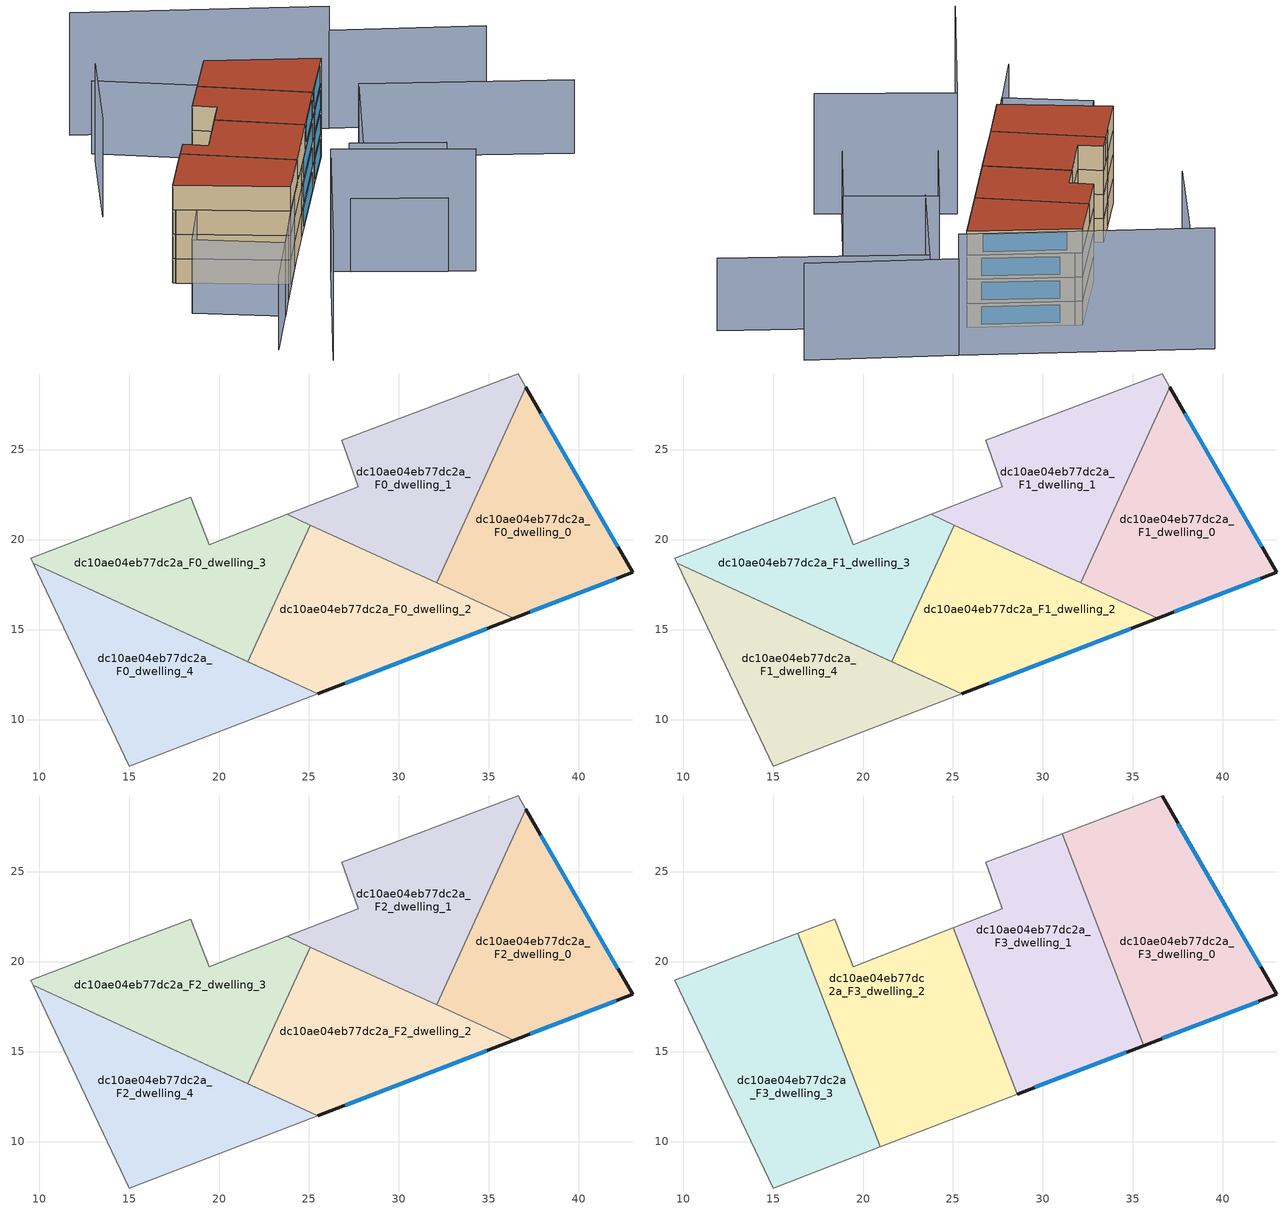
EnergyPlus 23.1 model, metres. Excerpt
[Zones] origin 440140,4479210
dc10ae04eb77dc2a_F0_dwelling_0
 floor ground (EU_floor_Construction): 37.05,28.45 42.99,18.17 36.39,15.63 32.09,17.6 z0
 wall outside (EU_wall_Construction): 36.39,15.63 42.99,18.17 37.05,28.45 z0:3
 wall to dc10ae04eb77dc2a_F0_dwelling_1 (EU_wall_Construction): 37.05,28.45 32.09,17.6 z0:3
 wall to dc10ae04eb77dc2a_F0_dwelling_2 (EU_wall_Construction): 32.09,17.6 36.39,15.63 z0:3
 window (EU_Window_Construction): 42.17,19.6 37.87,27.03 / 37.31,15.99 42.08,17.82 z0.42:2.58
dc10ae04eb77dc2a_F0_dwelling_1
 floor ground (EU_floor_Construction): 36.62,29.2 37.05,28.45 32.09,17.6 23.79,21.39 27.74,22.93 26.82,25.52 z0
 wall adiabatic (EU_wall_Construction): 37.05,28.45 36.62,29.2 26.82,25.52 27.74,22.93 23.79,21.39 25.08,20.81 z0:3
 wall to dc10ae04eb77dc2a_F0_dwelling_2 (EU_wall_Construction): 25.08,20.81 32.09,17.6 z0:3
dc10ae04eb77dc2a_F0_dwelling_2
 floor ground (EU_floor_Construction): 36.39,15.63 25.49,11.44 21.61,13.22 25.08,20.81 z0
 wall outside (EU_wall_Construction): 25.49,11.44 36.39,15.63 z0:3
 wall adiabatic (EU_wall_Construction): 21.61,13.22 25.49,11.44 z0:3
 wall to dc10ae04eb77dc2a_F0_dwelling_3 (EU_wall_Construction): 25.08,20.81 21.61,13.22 z0:3
 window (EU_Window_Construction): 27,12.02 34.88,15.05 z0.42:2.58
dc10ae04eb77dc2a_F0_dwelling_3
 floor ground (EU_floor_Construction): 25.08,20.81 21.61,13.22 9.68,18.67 9.54,18.96 14.68,20.94 18.43,22.35 19.47,19.71 23.79,21.39 z0
 wall adiabatic (EU_wall_Construction): 25.08,20.81 23.79,21.39 19.47,19.71 18.43,22.35 14.68,20.94 9.54,18.96 9.68,18.67 21.61,13.22 z0:3
dc10ae04eb77dc2a_F0_dwelling_4
 floor ground (EU_floor_Construction): 25.49,11.44 15.02,7.42 9.68,18.67 z0
 wall adiabatic (EU_wall_Construction): 15.02,7.42 25.49,11.44 9.68,18.67 15.02,7.42 z0:3
dc10ae04eb77dc2a_F1_dwelling_0
 floor to dc10ae04eb77dc2a_F0_dwelling_0 (EU_floor_Construction): 37.05,28.45 42.99,18.17 36.39,15.63 32.09,17.6 z3
 wall outside (EU_wall_Construction): 36.39,15.63 42.99,18.17 37.05,28.45 z3:6
 wall to dc10ae04eb77dc2a_F1_dwelling_1 (EU_wall_Construction): 37.05,28.45 32.09,17.6 z3:6
 wall to dc10ae04eb77dc2a_F1_dwelling_2 (EU_wall_Construction): 32.09,17.6 36.39,15.63 z3:6
 window (EU_Window_Construction): 42.17,19.6 37.87,27.03 / 37.31,15.99 42.08,17.82 z3.42:5.58
dc10ae04eb77dc2a_F1_dwelling_1
 floor to dc10ae04eb77dc2a_F0_dwelling_1 (EU_floor_Construction): 36.62,29.2 37.05,28.45 32.09,17.6 23.79,21.39 27.74,22.93 26.82,25.52 z3
 wall adiabatic (EU_wall_Construction): 37.05,28.45 36.62,29.2 26.82,25.52 27.74,22.93 23.79,21.39 25.08,20.81 z3:6
 wall to dc10ae04eb77dc2a_F1_dwelling_2 (EU_wall_Construction): 25.08,20.81 32.09,17.6 z3:6
dc10ae04eb77dc2a_F1_dwelling_2
 floor to dc10ae04eb77dc2a_F0_dwelling_2 (EU_floor_Construction): 36.39,15.63 25.49,11.44 21.61,13.22 25.08,20.81 z3
 wall outside (EU_wall_Construction): 25.49,11.44 36.39,15.63 z3:6
 wall adiabatic (EU_wall_Construction): 21.61,13.22 25.49,11.44 z3:6
 wall to dc10ae04eb77dc2a_F1_dwelling_3 (EU_wall_Construction): 25.08,20.81 21.61,13.22 z3:6
 window (EU_Window_Construction): 27,12.02 34.88,15.05 z3.42:5.58
dc10ae04eb77dc2a_F1_dwelling_3
 floor to dc10ae04eb77dc2a_F0_dwelling_3 (EU_floor_Construction): 25.08,20.81 21.61,13.22 9.68,18.67 9.54,18.96 14.68,20.94 18.43,22.35 19.47,19.71 23.79,21.39 z3
 wall adiabatic (EU_wall_Construction): 25.08,20.81 23.79,21.39 19.47,19.71 18.43,22.35 14.68,20.94 9.54,18.96 9.68,18.67 21.61,13.22 z3:6
dc10ae04eb77dc2a_F1_dwelling_4
 floor to dc10ae04eb77dc2a_F0_dwelling_4 (EU_floor_Construction): 25.49,11.44 15.02,7.42 9.68,18.67 z3
 wall adiabatic (EU_wall_Construction): 15.02,7.42 25.49,11.44 9.68,18.67 15.02,7.42 z3:6
dc10ae04eb77dc2a_F2_dwelling_0
 floor to dc10ae04eb77dc2a_F1_dwelling_0 (EU_floor_Construction): 37.05,28.45 42.99,18.17 36.39,15.63 32.09,17.6 z6
 wall outside (EU_wall_Construction): 36.39,15.63 42.99,18.17 37.05,28.45 z6:9
 wall to dc10ae04eb77dc2a_F2_dwelling_1 (EU_wall_Construction): 37.05,28.45 32.09,17.6 z6:9
 wall to dc10ae04eb77dc2a_F2_dwelling_2 (EU_wall_Construction): 32.09,17.6 36.39,15.63 z6:9
 window (EU_Window_Construction): 42.17,19.6 37.87,27.03 / 37.31,15.99 42.08,17.82 z6.42:8.58
dc10ae04eb77dc2a_F2_dwelling_1
 floor to dc10ae04eb77dc2a_F1_dwelling_1 (EU_floor_Construction): 36.62,29.2 37.05,28.45 32.09,17.6 23.79,21.39 27.74,22.93 26.82,25.52 z6
 wall adiabatic (EU_wall_Construction): 37.05,28.45 36.62,29.2 26.82,25.52 27.74,22.93 23.79,21.39 25.08,20.81 z6:9
 wall to dc10ae04eb77dc2a_F2_dwelling_2 (EU_wall_Construction): 25.08,20.81 32.09,17.6 z6:9
dc10ae04eb77dc2a_F2_dwelling_2
 floor to dc10ae04eb77dc2a_F1_dwelling_2 (EU_floor_Construction): 36.39,15.63 25.49,11.44 21.61,13.22 25.08,20.81 z6
 wall outside (EU_wall_Construction): 25.49,11.44 36.39,15.63 z6:9
 wall adiabatic (EU_wall_Construction): 21.61,13.22 25.49,11.44 z6:9
 wall to dc10ae04eb77dc2a_F2_dwelling_3 (EU_wall_Construction): 25.08,20.81 21.61,13.22 z6:9
 window (EU_Window_Construction): 27,12.02 34.88,15.05 z6.42:8.58
dc10ae04eb77dc2a_F2_dwelling_3
 floor to dc10ae04eb77dc2a_F1_dwelling_3 (EU_floor_Construction): 25.08,20.81 21.61,13.22 9.68,18.67 9.54,18.96 14.68,20.94 18.43,22.35 19.47,19.71 23.79,21.39 z6
 wall adiabatic (EU_wall_Construction): 25.08,20.81 23.79,21.39 19.47,19.71 18.43,22.35 14.68,20.94 9.54,18.96 9.68,18.67 21.61,13.22 z6:9
dc10ae04eb77dc2a_F2_dwelling_4
 floor to dc10ae04eb77dc2a_F1_dwelling_4 (EU_floor_Construction): 25.49,11.44 15.02,7.42 9.68,18.67 z6
 wall adiabatic (EU_wall_Construction): 15.02,7.42 25.49,11.44 9.68,18.67 15.02,7.42 z6:9
dc10ae04eb77dc2a_F3_dwelling_0
 floor to dc10ae04eb77dc2a_F2_dwelling_0 (EU_floor_Construction): 37.05,28.45 42.99,18.17 36.39,15.63 35.3,16.13 33.53,20.75 z9
 floor to dc10ae04eb77dc2a_F2_dwelling_1 (EU_floor_Construction): 36.62,29.2 37.05,28.45 33.53,20.75 31.08,27.12 z9
 floor to dc10ae04eb77dc2a_F2_dwelling_2 (EU_floor_Construction): 36.39,15.63 35.61,15.33 35.3,16.13 z9
 wall outside (EU_wall_Construction): 35.61,15.33 42.99,18.17 36.62,29.2 z9:12
 wall to dc10ae04eb77dc2a_F3_dwelling_1 (EU_wall_Construction): 31.08,27.12 35.61,15.33 z9:12
 wall adiabatic (EU_wall_Construction): 36.62,29.2 31.08,27.12 z9:12
 window (EU_Window_Construction): 42.11,19.7 37.5,27.67 / 36.63,15.73 41.97,17.78 z9.42:11.58
 roof outside (EU_roof_Construction): 42.99,18.17 36.62,29.2 31.08,27.12 35.61,15.33 z12
dc10ae04eb77dc2a_F3_dwelling_1
 floor to dc10ae04eb77dc2a_F2_dwelling_1 (EU_floor_Construction): 31.08,27.12 33.53,20.75 32.09,17.6 25.51,20.61 25.03,21.88 27.74,22.93 26.82,25.52 z9
 floor to dc10ae04eb77dc2a_F2_dwelling_0 (EU_floor_Construction): 33.53,20.75 35.3,16.13 32.09,17.6 z9
 floor to dc10ae04eb77dc2a_F2_dwelling_2 (EU_floor_Construction): 35.3,16.13 35.61,15.33 28.58,12.63 25.51,20.61 z9
 wall outside (EU_wall_Construction): 28.58,12.63 35.61,15.33 z9:12
 wall to dc10ae04eb77dc2a_F3_dwelling_2 (EU_wall_Construction): 25.03,21.88 28.58,12.63 z9:12
 wall adiabatic (EU_wall_Construction): 31.08,27.12 26.82,25.52 27.74,22.93 25.03,21.88 z9:12
 window (EU_Window_Construction): 29.56,13.01 34.63,14.96 z9.42:11.58
 roof outside (EU_roof_Construction): 35.61,15.33 31.08,27.12 26.82,25.52 27.74,22.93 25.03,21.88 28.58,12.63 z12
dc10ae04eb77dc2a_F3_dwelling_2
 floor to dc10ae04eb77dc2a_F2_dwelling_2 (EU_floor_Construction): 25.51,20.61 28.58,12.63 25.49,11.44 21.61,13.22 25.08,20.81 z9
 floor to dc10ae04eb77dc2a_F2_dwelling_1 (EU_floor_Construction): 25.03,21.88 25.51,20.61 23.79,21.39 z9
 floor to dc10ae04eb77dc2a_F2_dwelling_3 (EU_floor_Construction): 25.08,20.81 21.61,13.22 19.16,14.34 16.38,21.58 18.43,22.35 19.47,19.71 23.79,21.39 z9
 floor to dc10ae04eb77dc2a_F2_dwelling_4 (EU_floor_Construction): 25.49,11.44 20.95,9.7 19.16,14.34 z9
 wall adiabatic (EU_wall_Construction): 20.95,9.7 28.58,12.63 / 25.03,21.88 19.47,19.71 18.43,22.35 16.38,21.58 z9:12
 wall to dc10ae04eb77dc2a_F3_dwelling_3 (EU_wall_Construction): 16.38,21.58 20.95,9.7 z9:12
 roof outside (EU_roof_Construction): 28.58,12.63 25.03,21.88 19.47,19.71 18.43,22.35 16.38,21.58 20.95,9.7 z12
dc10ae04eb77dc2a_F3_dwelling_3
 floor to dc10ae04eb77dc2a_F2_dwelling_3 (EU_floor_Construction): 16.38,21.58 19.16,14.34 9.68,18.67 9.54,18.96 14.68,20.94 z9
 floor to dc10ae04eb77dc2a_F2_dwelling_4 (EU_floor_Construction): 19.16,14.34 20.95,9.7 15.02,7.42 9.68,18.67 z9
 wall adiabatic (EU_wall_Construction): 16.38,21.58 14.68,20.94 9.54,18.96 15.02,7.42 20.95,9.7 z9:12
 roof outside (EU_roof_Construction): 20.95,9.7 16.38,21.58 14.68,20.94 9.54,18.96 15.02,7.42 z12
shading: 1.69,-4.66 19.7,4.94 / 19.7,4.94 27.09,-8.92 / 49.12,20.33 34.84,44.6 z0:15; 32.04,40.47 41.19,17.97 / 41.19,17.97 1.08,1.67 / 32.51,7.58 44.71,14.47 / 44.71,14.47 56.2,-5.88 / 8.36,4.54 4.34,13.87 / 4.34,13.87 10.99,16.75 / 10.99,16.75 15.02,7.42 / 15.02,7.42 8.36,4.54 / 36.97,-0.26 25.65,-6.31 / 25.65,-6.31 20.67,3.01 / 20.67,3.01 31.99,9.05 / 31.99,9.05 36.97,-0.26 z0:9; 57.94,5.76 49.12,20.33 / 30.67,39.33 19.66,32.75 z0:12
[Building]
EU S2 Campaign: North Axis=0; Terrain=City; Solar Distribution=FullExterior
[Site:Location]
Madrid: Latitude=40.5; Longitude=-3.5; Time Zone=1; Elevation=609
[SizingPeriod:WeatherFileDays]
AnnualSizingPeriod: Begin Month=1; Begin Day of Month=1; End Month=12; End Day of Month=31; Day of Week for Start Day=Monday; Use Weather File Daylight Saving Period=No; Use Weather File Rain and Snow Indicators=No
[MATERIAL]
EU_InternalMass_Material: Roughness=MediumRough; Thickness=0.1; Conductivity=1; Density=1800; Specific Heat=900; Thermal Absorptance=0.9; Solar Absorptance=0.7; Visible Absorptance=0.7
[MATERIAL:NOMASS] Roughness=MediumRough; Thermal Absorptance=0.9; Solar Absorptance=0.7; Visible Absorptance=0.7
Name | Thermal Resistance
EU_wall_NoMass | 1.60022
EU_roof_NoMass | 1.57597
EU_floor_NoMass | 0.470652
[WINDOWMATERIAL:SIMPLEGLAZINGSYSTEM]
EU_Window_SimpleGlazing: UFactor=3.28802; Solar Heat Gain Coefficient=0.85; Visible Transmittance=0.85
[CONSTRUCTION]
EU_wall_Construction: EU_wall_NoMass
EU_roof_Construction: EU_roof_NoMass
EU_floor_Construction: EU_floor_NoMass
EU_InternalMass_Construction: EU_InternalMass_Material
EU_Window_Construction: EU_Window_SimpleGlazing
[ZONE] Type=1; Multiplier=1; Ceiling Height=autocalculate; Floor Area=autocalculate; Part of Total Floor Area=Yes
Name | Volume
dc10ae04eb77dc2a_F0_dwelling_0; dc10ae04eb77dc2a_F1_dwelling_0; dc10ae04eb77dc2a_F2_dwelling_0 | 209.102
dc10ae04eb77dc2a_F3_dwelling_0 | 261.418
dc10ae04eb77dc2a_F0_dwelling_1; dc10ae04eb77dc2a_F1_dwelling_1; dc10ae04eb77dc2a_F2_dwelling_1 | 209.121
dc10ae04eb77dc2a_F3_dwelling_1; dc10ae04eb77dc2a_F3_dwelling_2 | 261.386
dc10ae04eb77dc2a_F0_dwelling_2; dc10ae04eb77dc2a_F1_dwelling_2; dc10ae04eb77dc2a_F2_dwelling_2 | 209.106
dc10ae04eb77dc2a_F0_dwelling_3; dc10ae04eb77dc2a_F1_dwelling_3; dc10ae04eb77dc2a_F2_dwelling_3 | 209.109
dc10ae04eb77dc2a_F3_dwelling_3 | 261.409
dc10ae04eb77dc2a_F0_dwelling_4; dc10ae04eb77dc2a_F1_dwelling_4; dc10ae04eb77dc2a_F2_dwelling_4 | 209.143
[INTERNALMASS] Construction=EU_InternalMass_Construction
Name | Zone or ZoneList | Surface Area
dc10ae04eb77dc2a_F0_dwelling_0_EU_InternalMass | dc10ae04eb77dc2a_F0_dwelling_0 | 69.7024
dc10ae04eb77dc2a_F0_dwelling_1_EU_InternalMass | dc10ae04eb77dc2a_F0_dwelling_1 | 69.7069
dc10ae04eb77dc2a_F0_dwelling_2_EU_InternalMass | dc10ae04eb77dc2a_F0_dwelling_2 | 69.7051
dc10ae04eb77dc2a_F0_dwelling_3_EU_InternalMass | dc10ae04eb77dc2a_F0_dwelling_3 | 69.7026
dc10ae04eb77dc2a_F0_dwelling_4_EU_InternalMass | dc10ae04eb77dc2a_F0_dwelling_4 | 69.7143
dc10ae04eb77dc2a_F1_dwelling_0_EU_InternalMass | dc10ae04eb77dc2a_F1_dwelling_0 | 69.7024
dc10ae04eb77dc2a_F1_dwelling_1_EU_InternalMass | dc10ae04eb77dc2a_F1_dwelling_1 | 69.7069
dc10ae04eb77dc2a_F1_dwelling_2_EU_InternalMass | dc10ae04eb77dc2a_F1_dwelling_2 | 69.7051
dc10ae04eb77dc2a_F1_dwelling_3_EU_InternalMass | dc10ae04eb77dc2a_F1_dwelling_3 | 69.7026
dc10ae04eb77dc2a_F1_dwelling_4_EU_InternalMass | dc10ae04eb77dc2a_F1_dwelling_4 | 69.7143
dc10ae04eb77dc2a_F2_dwelling_0_EU_InternalMass | dc10ae04eb77dc2a_F2_dwelling_0 | 69.7024
dc10ae04eb77dc2a_F2_dwelling_1_EU_InternalMass | dc10ae04eb77dc2a_F2_dwelling_1 | 69.7069
dc10ae04eb77dc2a_F2_dwelling_2_EU_InternalMass | dc10ae04eb77dc2a_F2_dwelling_2 | 69.7051
dc10ae04eb77dc2a_F2_dwelling_3_EU_InternalMass | dc10ae04eb77dc2a_F2_dwelling_3 | 69.7026
dc10ae04eb77dc2a_F2_dwelling_4_EU_InternalMass | dc10ae04eb77dc2a_F2_dwelling_4 | 69.7143
dc10ae04eb77dc2a_F3_dwelling_0_EU_InternalMass | dc10ae04eb77dc2a_F3_dwelling_0 | 87.1393
dc10ae04eb77dc2a_F3_dwelling_1_EU_InternalMass | dc10ae04eb77dc2a_F3_dwelling_1 | 87.129
dc10ae04eb77dc2a_F3_dwelling_2_EU_InternalMass | dc10ae04eb77dc2a_F3_dwelling_2 | 87.1289
dc10ae04eb77dc2a_F3_dwelling_3_EU_InternalMass | dc10ae04eb77dc2a_F3_dwelling_3 | 87.1365
[OTHEREQUIPMENT] Fuel Type=Electricity; Design Level Calculation Method=Watts/Area; Power per Zone Floor Area=1; Fraction Latent=0; Fraction Radiant=0; Fraction Lost=0; Carbon Dioxide Generation Rate=0; EndUse Subcategory=EU_Step8_InternalGains
Name | Zone or ZoneList or Space or SpaceList | Schedule
EU_Step8_InternalGain_dc10ae04eb77dc2a_F0_dwelling_0_f000 | dc10ae04eb77dc2a_F0_dwelling_0 | EU_Step8_GainSchedule_dc10ae04eb77dc2a_F0_dwelling_0_f000
EU_Step8_InternalGain_dc10ae04eb77dc2a_F0_dwelling_1_f000 | dc10ae04eb77dc2a_F0_dwelling_1 | EU_Step8_GainSchedule_dc10ae04eb77dc2a_F0_dwelling_1_f000
EU_Step8_InternalGain_dc10ae04eb77dc2a_F0_dwelling_2_f000 | dc10ae04eb77dc2a_F0_dwelling_2 | EU_Step8_GainSchedule_dc10ae04eb77dc2a_F0_dwelling_2_f000
EU_Step8_InternalGain_dc10ae04eb77dc2a_F0_dwelling_3_f000 | dc10ae04eb77dc2a_F0_dwelling_3 | EU_Step8_GainSchedule_dc10ae04eb77dc2a_F0_dwelling_3_f000
EU_Step8_InternalGain_dc10ae04eb77dc2a_F0_dwelling_4_f000 | dc10ae04eb77dc2a_F0_dwelling_4 | EU_Step8_GainSchedule_dc10ae04eb77dc2a_F0_dwelling_4_f000
EU_Step8_InternalGain_dc10ae04eb77dc2a_F1_dwelling_0_f000 | dc10ae04eb77dc2a_F1_dwelling_0 | EU_Step8_GainSchedule_dc10ae04eb77dc2a_F1_dwelling_0_f000
EU_Step8_InternalGain_dc10ae04eb77dc2a_F1_dwelling_1_f000 | dc10ae04eb77dc2a_F1_dwelling_1 | EU_Step8_GainSchedule_dc10ae04eb77dc2a_F1_dwelling_1_f000
EU_Step8_InternalGain_dc10ae04eb77dc2a_F1_dwelling_2_f000 | dc10ae04eb77dc2a_F1_dwelling_2 | EU_Step8_GainSchedule_dc10ae04eb77dc2a_F1_dwelling_2_f000
EU_Step8_InternalGain_dc10ae04eb77dc2a_F1_dwelling_3_f000 | dc10ae04eb77dc2a_F1_dwelling_3 | EU_Step8_GainSchedule_dc10ae04eb77dc2a_F1_dwelling_3_f000
EU_Step8_InternalGain_dc10ae04eb77dc2a_F1_dwelling_4_f000 | dc10ae04eb77dc2a_F1_dwelling_4 | EU_Step8_GainSchedule_dc10ae04eb77dc2a_F1_dwelling_4_f000
EU_Step8_InternalGain_dc10ae04eb77dc2a_F2_dwelling_0_f000 | dc10ae04eb77dc2a_F2_dwelling_0 | EU_Step8_GainSchedule_dc10ae04eb77dc2a_F2_dwelling_0_f000
EU_Step8_InternalGain_dc10ae04eb77dc2a_F2_dwelling_1_f000 | dc10ae04eb77dc2a_F2_dwelling_1 | EU_Step8_GainSchedule_dc10ae04eb77dc2a_F2_dwelling_1_f000
EU_Step8_InternalGain_dc10ae04eb77dc2a_F2_dwelling_2_f000 | dc10ae04eb77dc2a_F2_dwelling_2 | EU_Step8_GainSchedule_dc10ae04eb77dc2a_F2_dwelling_2_f000
EU_Step8_InternalGain_dc10ae04eb77dc2a_F2_dwelling_3_f000 | dc10ae04eb77dc2a_F2_dwelling_3 | EU_Step8_GainSchedule_dc10ae04eb77dc2a_F2_dwelling_3_f000
EU_Step8_InternalGain_dc10ae04eb77dc2a_F2_dwelling_4_f000 | dc10ae04eb77dc2a_F2_dwelling_4 | EU_Step8_GainSchedule_dc10ae04eb77dc2a_F2_dwelling_4_f000
EU_Step8_InternalGain_dc10ae04eb77dc2a_F3_dwelling_0_f000 | dc10ae04eb77dc2a_F3_dwelling_0 | EU_Step8_GainSchedule_dc10ae04eb77dc2a_F3_dwelling_0_f000
EU_Step8_InternalGain_dc10ae04eb77dc2a_F3_dwelling_1_f000 | dc10ae04eb77dc2a_F3_dwelling_1 | EU_Step8_GainSchedule_dc10ae04eb77dc2a_F3_dwelling_1_f000
EU_Step8_InternalGain_dc10ae04eb77dc2a_F3_dwelling_2_f000 | dc10ae04eb77dc2a_F3_dwelling_2 | EU_Step8_GainSchedule_dc10ae04eb77dc2a_F3_dwelling_2_f000
EU_Step8_InternalGain_dc10ae04eb77dc2a_F3_dwelling_3_f000 | dc10ae04eb77dc2a_F3_dwelling_3 | EU_Step8_GainSchedule_dc10ae04eb77dc2a_F3_dwelling_3_f000
[ZONEVENTILATION:DESIGNFLOWRATE] Schedule=EU_AlwaysOn; Design Flow Rate Calculation Method=AirChanges/Hour; Air Changes per Hour=0.480704; Ventilation Type=Natural; Fan Pressure Rise=0; Fan Total Efficiency=1; Constant Term Coefficient=1; Temperature Term Coefficient=0; Velocity Term Coefficient=0; Velocity Squared Term Coefficient=0; Minimum Indoor Temperature=-100; Maximum Indoor Temperature=100; Delta Temperature=-100; Minimum Outdoor Temperature=-100; Maximum Outdoor Temperature=100; Maximum Wind Speed=40
Name | Zone or ZoneList or Space or SpaceList
EU_ConstantAir_dc10ae04eb77dc2a_F0_dwelling_0 | dc10ae04eb77dc2a_F0_dwelling_0
EU_ConstantAir_dc10ae04eb77dc2a_F0_dwelling_1 | dc10ae04eb77dc2a_F0_dwelling_1
EU_ConstantAir_dc10ae04eb77dc2a_F0_dwelling_2 | dc10ae04eb77dc2a_F0_dwelling_2
EU_ConstantAir_dc10ae04eb77dc2a_F0_dwelling_3 | dc10ae04eb77dc2a_F0_dwelling_3
EU_ConstantAir_dc10ae04eb77dc2a_F0_dwelling_4 | dc10ae04eb77dc2a_F0_dwelling_4
EU_ConstantAir_dc10ae04eb77dc2a_F1_dwelling_0 | dc10ae04eb77dc2a_F1_dwelling_0
EU_ConstantAir_dc10ae04eb77dc2a_F1_dwelling_1 | dc10ae04eb77dc2a_F1_dwelling_1
EU_ConstantAir_dc10ae04eb77dc2a_F1_dwelling_2 | dc10ae04eb77dc2a_F1_dwelling_2
EU_ConstantAir_dc10ae04eb77dc2a_F1_dwelling_3 | dc10ae04eb77dc2a_F1_dwelling_3
EU_ConstantAir_dc10ae04eb77dc2a_F1_dwelling_4 | dc10ae04eb77dc2a_F1_dwelling_4
EU_ConstantAir_dc10ae04eb77dc2a_F2_dwelling_0 | dc10ae04eb77dc2a_F2_dwelling_0
EU_ConstantAir_dc10ae04eb77dc2a_F2_dwelling_1 | dc10ae04eb77dc2a_F2_dwelling_1
EU_ConstantAir_dc10ae04eb77dc2a_F2_dwelling_2 | dc10ae04eb77dc2a_F2_dwelling_2
EU_ConstantAir_dc10ae04eb77dc2a_F2_dwelling_3 | dc10ae04eb77dc2a_F2_dwelling_3
EU_ConstantAir_dc10ae04eb77dc2a_F2_dwelling_4 | dc10ae04eb77dc2a_F2_dwelling_4
EU_ConstantAir_dc10ae04eb77dc2a_F3_dwelling_0 | dc10ae04eb77dc2a_F3_dwelling_0
EU_ConstantAir_dc10ae04eb77dc2a_F3_dwelling_1 | dc10ae04eb77dc2a_F3_dwelling_1
EU_ConstantAir_dc10ae04eb77dc2a_F3_dwelling_2 | dc10ae04eb77dc2a_F3_dwelling_2
EU_ConstantAir_dc10ae04eb77dc2a_F3_dwelling_3 | dc10ae04eb77dc2a_F3_dwelling_3
[HVACTEMPLATE:THERMOSTAT] Constant Heating Setpoint=20; Constant Cooling Setpoint=50
EU_HeatOnly_dc10ae04eb77dc2a_F0_dwelling_0; EU_HeatOnly_dc10ae04eb77dc2a_F0_dwelling_1; EU_HeatOnly_dc10ae04eb77dc2a_F0_dwelling_2; EU_HeatOnly_dc10ae04eb77dc2a_F0_dwelling_3; EU_HeatOnly_dc10ae04eb77dc2a_F0_dwelling_4; EU_HeatOnly_dc10ae04eb77dc2a_F1_dwelling_0; EU_HeatOnly_dc10ae04eb77dc2a_F1_dwelling_1; EU_HeatOnly_dc10ae04eb77dc2a_F1_dwelling_2; EU_HeatOnly_dc10ae04eb77dc2a_F1_dwelling_3; EU_HeatOnly_dc10ae04eb77dc2a_F1_dwelling_4; EU_HeatOnly_dc10ae04eb77dc2a_F2_dwelling_0; EU_HeatOnly_dc10ae04eb77dc2a_F2_dwelling_1; EU_HeatOnly_dc10ae04eb77dc2a_F2_dwelling_2; EU_HeatOnly_dc10ae04eb77dc2a_F2_dwelling_3; EU_HeatOnly_dc10ae04eb77dc2a_F2_dwelling_4; EU_HeatOnly_dc10ae04eb77dc2a_F3_dwelling_0; EU_HeatOnly_dc10ae04eb77dc2a_F3_dwelling_1; EU_HeatOnly_dc10ae04eb77dc2a_F3_dwelling_2; EU_HeatOnly_dc10ae04eb77dc2a_F3_dwelling_3
[HVACTEMPLATE:ZONE:IDEALLOADSAIRSYSTEM] System Availability Schedule=EU_AlwaysOn; Maximum Heating Supply Air Temperature=50; Minimum Cooling Supply Air Temperature=13; Maximum Heating Supply Air Humidity Ratio=0.0156; Minimum Cooling Supply Air Humidity Ratio=0.0077; Heating Limit=NoLimit; Cooling Limit=NoLimit; Heating Availability Schedule=EU_AlwaysOn; Cooling Availability Schedule=EU_CoolingOff; Dehumidification Control Type=ConstantSensibleHeatRatio; Cooling Sensible Heat Ratio=0.7; Dehumidification Setpoint=60; Humidification Control Type=None; Humidification Setpoint=30; Outdoor Air Method=None; Outdoor Air Flow Rate per Person=0.00944; Outdoor Air Flow Rate per Zone Floor Area=0; Outdoor Air Flow Rate per Zone=0; Demand Controlled Ventilation Type=None; Outdoor Air Economizer Type=NoEconomizer; Heat Recovery Type=None; Sensible Heat Recovery Effectiveness=0.7; Latent Heat Recovery Effectiveness=0.65
Name | Template Thermostat
dc10ae04eb77dc2a_F0_dwelling_0 | EU_HeatOnly_dc10ae04eb77dc2a_F0_dwelling_0
dc10ae04eb77dc2a_F0_dwelling_1 | EU_HeatOnly_dc10ae04eb77dc2a_F0_dwelling_1
dc10ae04eb77dc2a_F0_dwelling_2 | EU_HeatOnly_dc10ae04eb77dc2a_F0_dwelling_2
dc10ae04eb77dc2a_F0_dwelling_3 | EU_HeatOnly_dc10ae04eb77dc2a_F0_dwelling_3
dc10ae04eb77dc2a_F0_dwelling_4 | EU_HeatOnly_dc10ae04eb77dc2a_F0_dwelling_4
dc10ae04eb77dc2a_F1_dwelling_0 | EU_HeatOnly_dc10ae04eb77dc2a_F1_dwelling_0
dc10ae04eb77dc2a_F1_dwelling_1 | EU_HeatOnly_dc10ae04eb77dc2a_F1_dwelling_1
dc10ae04eb77dc2a_F1_dwelling_2 | EU_HeatOnly_dc10ae04eb77dc2a_F1_dwelling_2
dc10ae04eb77dc2a_F1_dwelling_3 | EU_HeatOnly_dc10ae04eb77dc2a_F1_dwelling_3
dc10ae04eb77dc2a_F1_dwelling_4 | EU_HeatOnly_dc10ae04eb77dc2a_F1_dwelling_4
dc10ae04eb77dc2a_F2_dwelling_0 | EU_HeatOnly_dc10ae04eb77dc2a_F2_dwelling_0
dc10ae04eb77dc2a_F2_dwelling_1 | EU_HeatOnly_dc10ae04eb77dc2a_F2_dwelling_1
dc10ae04eb77dc2a_F2_dwelling_2 | EU_HeatOnly_dc10ae04eb77dc2a_F2_dwelling_2
dc10ae04eb77dc2a_F2_dwelling_3 | EU_HeatOnly_dc10ae04eb77dc2a_F2_dwelling_3
dc10ae04eb77dc2a_F2_dwelling_4 | EU_HeatOnly_dc10ae04eb77dc2a_F2_dwelling_4
dc10ae04eb77dc2a_F3_dwelling_0 | EU_HeatOnly_dc10ae04eb77dc2a_F3_dwelling_0
dc10ae04eb77dc2a_F3_dwelling_1 | EU_HeatOnly_dc10ae04eb77dc2a_F3_dwelling_1
dc10ae04eb77dc2a_F3_dwelling_2 | EU_HeatOnly_dc10ae04eb77dc2a_F3_dwelling_2
dc10ae04eb77dc2a_F3_dwelling_3 | EU_HeatOnly_dc10ae04eb77dc2a_F3_dwelling_3
[SIZING:ZONE] Zone Cooling Design Supply Air Temperature Input Method=SupplyAirTemperature; Zone Cooling Design Supply Air Temperature=13; Zone Heating Design Supply Air Temperature Input Method=SupplyAirTemperature; Zone Heating Design Supply Air Temperature=50; Zone Cooling Design Supply Air Humidity Ratio=0.008; Zone Heating Design Supply Air Humidity Ratio=0.008; Cooling Design Air Flow Method=DesignDay; Cooling Design Air Flow Rate=0; Cooling Minimum Air Flow per Zone Floor Area=0.000762; Cooling Minimum Air Flow=0; Cooling Minimum Air Flow Fraction=0.2; Heating Design Air Flow Method=DesignDay; Heating Design Air Flow Rate=0; Heating Maximum Air Flow per Zone Floor Area=0.002032; Heating Maximum Air Flow=0.141576; Heating Maximum Air Flow Fraction=0.3; Account for Dedicated Outdoor Air System=No; Dedicated Outdoor Air System Control Strategy=NeutralSupplyAir; Dedicated Outdoor Air Low Setpoint Temperature for Design=autosize; Dedicated Outdoor Air High Setpoint Temperature for Design=autosize; Zone Load Sizing Method=Sensible Load Only No Latent Load; Zone Latent Cooling Design Supply Air Humidity Ratio Input Method=HumidityRatioDifference; Zone Cooling Design Supply Air Humidity Ratio Difference=0.005; Zone Latent Heating Design Supply Air Humidity Ratio Input Method=HumidityRatioDifference; Zone Humidification Design Supply Air Humidity Ratio Difference=0.005
dc10ae04eb77dc2a_F0_dwelling_0; dc10ae04eb77dc2a_F0_dwelling_1; dc10ae04eb77dc2a_F0_dwelling_2; dc10ae04eb77dc2a_F0_dwelling_3; dc10ae04eb77dc2a_F0_dwelling_4; dc10ae04eb77dc2a_F1_dwelling_0; dc10ae04eb77dc2a_F1_dwelling_1; dc10ae04eb77dc2a_F1_dwelling_2; dc10ae04eb77dc2a_F1_dwelling_3; dc10ae04eb77dc2a_F1_dwelling_4; dc10ae04eb77dc2a_F2_dwelling_0; dc10ae04eb77dc2a_F2_dwelling_1; dc10ae04eb77dc2a_F2_dwelling_2; dc10ae04eb77dc2a_F2_dwelling_3; dc10ae04eb77dc2a_F2_dwelling_4; dc10ae04eb77dc2a_F3_dwelling_0; dc10ae04eb77dc2a_F3_dwelling_1; dc10ae04eb77dc2a_F3_dwelling_2; dc10ae04eb77dc2a_F3_dwelling_3
[SCHEDULE:CONSTANT]
Name | Hourly Value
EU_AlwaysOn | 1
EU_CoolingOff | 0
[SCHEDULE:FILE] Column Number=1; Rows to Skip at Top=0; Number of Hours of Data=8760; Column Separator=Comma; Interpolate to Timestep=No; Minutes per Item=60; Adjust Schedule for Daylight Savings=Yes
Name | File
EU_Step8_GainSchedule_dc10ae04eb77dc2a_F0_dwelling_0_f000 | ../../schedules/dc10ae04eb77dc2a/dc10ae04eb77dc2a_F0_dwelling_0_f000_gain.csv
EU_Step8_GainSchedule_dc10ae04eb77dc2a_F0_dwelling_1_f000 | ../../schedules/dc10ae04eb77dc2a/dc10ae04eb77dc2a_F0_dwelling_1_f000_gain.csv
EU_Step8_GainSchedule_dc10ae04eb77dc2a_F0_dwelling_2_f000 | ../../schedules/dc10ae04eb77dc2a/dc10ae04eb77dc2a_F0_dwelling_2_f000_gain.csv
EU_Step8_GainSchedule_dc10ae04eb77dc2a_F0_dwelling_3_f000 | ../../schedules/dc10ae04eb77dc2a/dc10ae04eb77dc2a_F0_dwelling_3_f000_gain.csv
EU_Step8_GainSchedule_dc10ae04eb77dc2a_F0_dwelling_4_f000 | ../../schedules/dc10ae04eb77dc2a/dc10ae04eb77dc2a_F0_dwelling_4_f000_gain.csv
EU_Step8_GainSchedule_dc10ae04eb77dc2a_F1_dwelling_0_f000 | ../../schedules/dc10ae04eb77dc2a/dc10ae04eb77dc2a_F1_dwelling_0_f000_gain.csv
EU_Step8_GainSchedule_dc10ae04eb77dc2a_F1_dwelling_1_f000 | ../../schedules/dc10ae04eb77dc2a/dc10ae04eb77dc2a_F1_dwelling_1_f000_gain.csv
EU_Step8_GainSchedule_dc10ae04eb77dc2a_F1_dwelling_2_f000 | ../../schedules/dc10ae04eb77dc2a/dc10ae04eb77dc2a_F1_dwelling_2_f000_gain.csv
EU_Step8_GainSchedule_dc10ae04eb77dc2a_F1_dwelling_3_f000 | ../../schedules/dc10ae04eb77dc2a/dc10ae04eb77dc2a_F1_dwelling_3_f000_gain.csv
EU_Step8_GainSchedule_dc10ae04eb77dc2a_F1_dwelling_4_f000 | ../../schedules/dc10ae04eb77dc2a/dc10ae04eb77dc2a_F1_dwelling_4_f000_gain.csv
EU_Step8_GainSchedule_dc10ae04eb77dc2a_F2_dwelling_0_f000 | ../../schedules/dc10ae04eb77dc2a/dc10ae04eb77dc2a_F2_dwelling_0_f000_gain.csv
EU_Step8_GainSchedule_dc10ae04eb77dc2a_F2_dwelling_1_f000 | ../../schedules/dc10ae04eb77dc2a/dc10ae04eb77dc2a_F2_dwelling_1_f000_gain.csv
EU_Step8_GainSchedule_dc10ae04eb77dc2a_F2_dwelling_2_f000 | ../../schedules/dc10ae04eb77dc2a/dc10ae04eb77dc2a_F2_dwelling_2_f000_gain.csv
EU_Step8_GainSchedule_dc10ae04eb77dc2a_F2_dwelling_3_f000 | ../../schedules/dc10ae04eb77dc2a/dc10ae04eb77dc2a_F2_dwelling_3_f000_gain.csv
EU_Step8_GainSchedule_dc10ae04eb77dc2a_F2_dwelling_4_f000 | ../../schedules/dc10ae04eb77dc2a/dc10ae04eb77dc2a_F2_dwelling_4_f000_gain.csv
EU_Step8_GainSchedule_dc10ae04eb77dc2a_F3_dwelling_0_f000 | ../../schedules/dc10ae04eb77dc2a/dc10ae04eb77dc2a_F3_dwelling_0_f000_gain.csv
EU_Step8_GainSchedule_dc10ae04eb77dc2a_F3_dwelling_1_f000 | ../../schedules/dc10ae04eb77dc2a/dc10ae04eb77dc2a_F3_dwelling_1_f000_gain.csv
EU_Step8_GainSchedule_dc10ae04eb77dc2a_F3_dwelling_2_f000 | ../../schedules/dc10ae04eb77dc2a/dc10ae04eb77dc2a_F3_dwelling_2_f000_gain.csv
EU_Step8_GainSchedule_dc10ae04eb77dc2a_F3_dwelling_3_f000 | ../../schedules/dc10ae04eb77dc2a/dc10ae04eb77dc2a_F3_dwelling_3_f000_gain.csv
